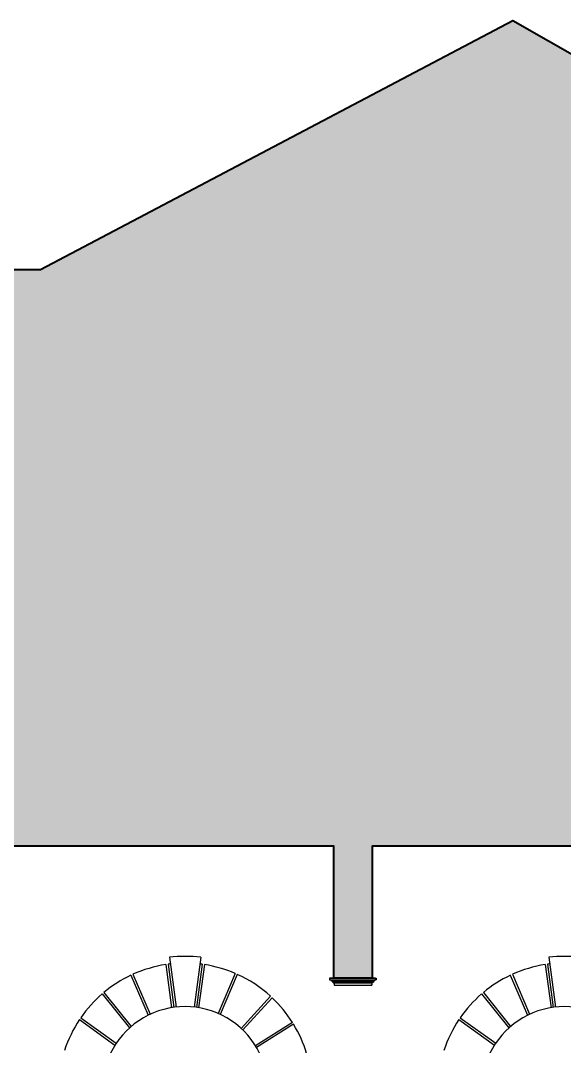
# Model space of a CAD drawing. Extents: x -43 to 90, y 6 to 81.
# Drawn here: x 33.97 to 38.8, y 19.53 to 28.62 of the extents above; entities that cross this region are included whole.
import ezdxf

# ---------------------------------------------------------------- set-up
doc = ezdxf.new("R2010")
doc.units = 0
doc.header["$LTSCALE"] = 0.1
doc.header["$MEASUREMENT"] = 0
doc.layers.add('cortado', color=7, linetype='CONTINUOUS', lineweight=40)
doc.layers.add('hachuras cortado', color=7, linetype='CONTINUOUS', true_color=0xfeffff)
doc.layers.add('visto', color=9, linetype='CONTINUOUS')

msp = doc.modelspace()

# ---------------------------------------------------------------- hatches: boundary and pattern name
at = {"layer": 'hachuras cortado', "linetype": 'ByBlock'}
msp.add_hatch(color=256, dxfattribs=at).paths.add_polyline_path([(42.9352, 25.9975), (43.5371, 25.9137), (43.5371, 26.4119), (43.7367, 26.4119), (43.7367, 20.1321), (43.2867, 20.1321), (43.2867, 21.302), (40.3389, 21.302), (40.3389, 20.1321), (39.9989, 20.1321), (39.9989, 21.302), (37.0903, 21.302), (37.0903, 20.1321), (36.7503, 20.1321), (36.7503, 21.302), (33.8214, 21.302), (33.8214, 20.1321), (33.4014, 20.1321), (33.4016, 26.5619), (33.6429, 26.5619), (33.6429, 26.4119), (34.1506, 26.4119), (38.3387, 28.6167)])

# ---------------------------------------------------------------- linework, layer by layer
at = {"layer": 'cortado', "flags": 128}
msp.add_lwpolyline([(42.9352, 25.9975), (43.5371, 25.9137), (43.5371, 26.4119), (43.7367, 26.4119), (43.7367, 20.1321), (43.2867, 20.1321), (43.2867, 21.302), (40.3389, 21.302), (40.3389, 20.1321), (39.9989, 20.1321), (39.9989, 21.302), (37.0903, 21.302), (37.0903, 20.1321), (36.7503, 20.1321), (36.7503, 21.302), (33.8214, 21.302), (33.8214, 20.1321), (33.4014, 20.1321), (33.4016, 26.5619), (33.6429, 26.5619), (33.6429, 26.4119), (34.1506, 26.4119), (38.3387, 28.6167)], close=True, dxfattribs=at)
at = {"layer": 'visto'}
for p, q in [((33.8214, 21.3018), (36.7503, 21.3018)), ((35.293, 20.3186), (35.3529, 19.8775)), ((35.573, 20.3185), (35.5127, 19.8774)), ((38.6562, 20.3186), (38.7161, 19.8775)), ((35.2615, 20.2538), (35.3132, 19.8721)), ((35.2813, 20.2565), (35.333, 19.8751)), ((35.5847, 20.2563), (35.5326, 19.875)), ((35.6044, 20.2535), (35.5524, 19.872)), ((38.6247, 20.2538), (38.6764, 19.8721)), ((38.6445, 20.2565), (38.6962, 19.8751)), ((34.9521, 20.1597), (35.1045, 19.8047)), ((34.9705, 20.1676), (35.1225, 19.8134)), ((35.877, 20.1751), (35.7247, 19.8212)), ((35.8953, 20.1672), (35.7429, 19.813)), ((36.7132, 20.1321), (37.1274, 20.1321)), ((37.1211, 20.1321), (36.7132, 20.1321)), ((36.7132, 20.12), (37.1274, 20.12)), ((36.7252, 20.113), (37.1154, 20.113)), ((36.7322, 20.106), (37.1084, 20.106)), ((36.7392, 20.099), (37.1014, 20.099)), ((36.7462, 20.092), (37.0944, 20.092)), ((38.3153, 20.1597), (38.4677, 19.8046)), ((38.3337, 20.1676), (38.4858, 19.8133)), ((34.7132, 20.0069), (34.9547, 19.7056)), ((36.7532, 20.072), (37.0874, 20.072)), ((38.0764, 20.0069), (38.3181, 19.7055)), ((34.6976, 19.9944), (34.9397, 19.6924)), ((36.1892, 19.9741), (35.9293, 19.6883)), ((36.204, 19.9607), (35.9439, 19.6746)), ((38.0608, 19.9944), (38.303, 19.6923)), ((34.4965, 19.767), (34.8112, 19.5401)), ((34.5081, 19.7832), (34.8222, 19.5569)), ((36.3841, 19.7416), (36.0564, 19.5351)), ((36.3947, 19.7247), (36.0667, 19.518)), ((37.8597, 19.767), (38.1747, 19.5399)), ((37.8714, 19.7832), (38.1856, 19.5567))]:
    msp.add_line(p, q, dxfattribs=at)
for points in [[(36.7132, 20.1321), (36.7132, 20.12), (36.7252, 20.12), (36.7252, 20.113), (36.7322, 20.113), (36.7322, 20.106), (36.7392, 20.106), (36.7392, 20.099), (36.7462, 20.099), (36.7462, 20.092), (36.7532, 20.092), (36.7532, 20.072), (36.7602, 20.072)], [(37.1274, 20.1321), (37.1274, 20.12), (37.1154, 20.12), (37.1154, 20.113), (37.1084, 20.113), (37.1084, 20.106), (37.1014, 20.106), (37.1014, 20.099), (37.0944, 20.099), (37.0944, 20.092), (37.0874, 20.092), (37.0874, 20.072), (37.0804, 20.072)]]:
    msp.add_lwpolyline(points, dxfattribs=at)
for centre, radius, start, end in [((35.4325, 19.1418), 1.1849, 83.19186, 96.75753), ((38.7957, 19.1418), 1.1849, 83.19186, 96.75753), ((35.4325, 19.1418), 1.1249, 98.74345, 114.24345), ((35.4325, 19.1418), 1.1249, 96.70594, 97.7247), ((35.4325, 19.1418), 1.1249, 82.2247, 83.24345), ((35.4325, 19.1418), 1.1249, 66.7247, 81.20594), ((38.7957, 19.1418), 1.1249, 98.74345, 114.24345), ((38.7957, 19.1418), 1.1249, 96.70594, 97.7247), ((35.4325, 19.1418), 1.1249, 115.26253, 129.74345), ((35.4325, 19.1418), 1.1249, 47.7247, 65.70594), ((38.7957, 19.1418), 1.1249, 115.26253, 129.74345), ((35.4325, 19.1418), 1.1249, 130.76253, 145.24345), ((35.4325, 19.1418), 1.1249, 32.2247, 46.70594), ((38.7957, 19.1418), 1.1249, 130.76253, 145.24345), ((35.4322, 19.1467), 0.7351, 359.62275, 180.37725), ((38.7957, 19.147), 0.7349, 359.60455, 180.39545), ((35.4325, 19.1418), 1.1249, 146.26253, 161.76253), ((35.4325, 19.1418), 1.1249, 16.7247, 31.20594), ((38.7957, 19.1418), 1.1249, 146.26253, 161.76253)]:
    msp.add_arc(centre, radius, start, end, dxfattribs=at)

doc.saveas('drawing.dxf')
